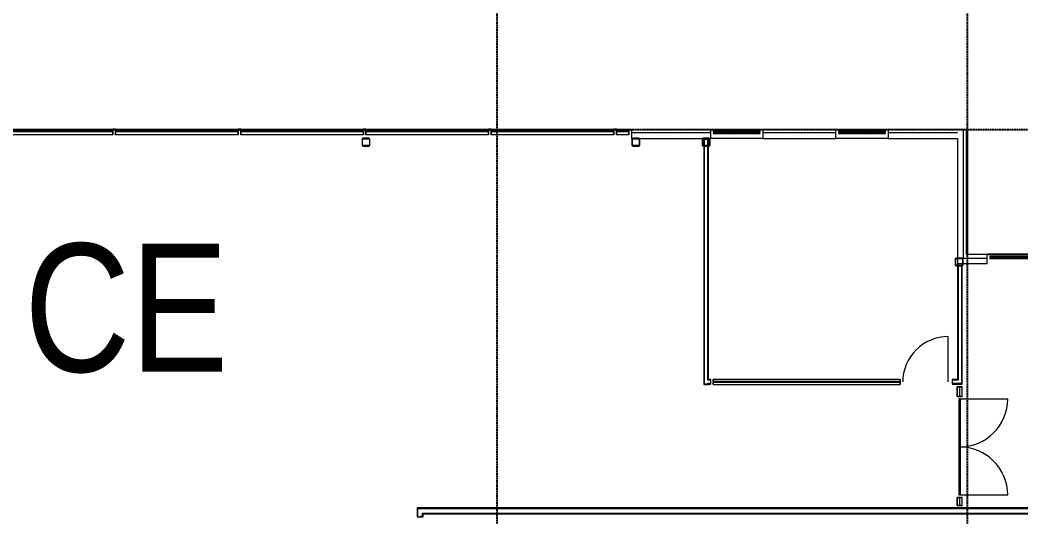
# Model space of a CAD drawing. Header units: millimetres. Extents: x -677815 to 476396, y -125373 to 39000.
# Drawn here: x 251845 to 271025, y 8770 to 18299 of the extents above; entities that cross this region are included whole.
import ezdxf

# ---------------------------------------------------------------- set-up
doc = ezdxf.new("R2010")
doc.units = ezdxf.units.MM
doc.linetypes.add('Xref building Toll$0$Grid Line', pattern=[22.225, 12.7, -3.175, 3.175, -3.175])
for name, color, linetype, lineweight in [('AM_BOR', 4, 'Continuous', 25), ('Xref building Toll$0$A-DOOR', 31, 'Continuous', 9), ('Xref building Toll$0$A-FLOR', 192, 'Continuous', 25), ('Xref building Toll$0$A-GLAZ-CURT', 52, 'Continuous', 9), ('Xref building Toll$0$A-GLAZ-CWMG', 51, 'Continuous', 9), ('Xref building Toll$0$A-WALL', 113, 'Continuous', 9), ('Xref building Toll$0$G-ANNO-TEXT', 40, 'Continuous', 35), ('Xref building Toll$0$S-COLS', 52, 'Continuous', 9)]:
    doc.layers.add(name, color=color, linetype=linetype, lineweight=lineweight)
doc.layers.add('Xref building Toll$0$S-GRID', color=8, linetype='Continuous')
doc.styles.add('Xref building Toll$0$Arial Narrow_1', font='ARIALN.TTF', dxfattribs={"height": 688.297872})

# ---------------------------------------------------------------- blocks, each defined once
blk = doc.blocks.new('Xref building Toll$0$Toll Grids')
at = {"layer": 'Xref building Toll$0$S-GRID', "linetype": 'Xref building Toll$0$Grid Line'}
for p, q in [((260988, -125373.3), (260988, 36031.5)), ((270000, -125373.3), (270000, 36031.5)), ((224843, 16200), (280997.7, 16200))]:
    blk.add_line(p, q, dxfattribs=at)
blk = doc.blocks.new('Xref building Toll$0$DOOR_CWall_SGlass 01 - DOOR_CWall_SGlass 01-1791587-MASTER GROUND FLOOR')
at = {"layer": 'Xref building Toll$0$A-DOOR'}
blk.add_line((-435, 0), (-435, -870), dxfattribs=at)
blk.add_arc((-435, 0), 870, 270, 0, dxfattribs=at)
blk = doc.blocks.new('Xref building Toll$0$System Panel - _SBA Glazing Office-1462483-MASTER GROUND FLOOR')
at = {"layer": 'Xref building Toll$0$A-GLAZ-CURT'}
for p, q in [((1791, 5), (-1791, 5)), ((-1791, 5), (-1791, -5)), ((-1791, 5), (-1791, 5)), ((1791, -5), (1791, 5)), ((1791, 5), (1791, 5)), ((-1791, -5), (1791, -5)), ((-1791, -5), (-1791, -5)), ((1791, -5), (1791, -5))]:
    blk.add_line(p, q, dxfattribs=at)
blk = doc.blocks.new('Xref building Toll$0$Rectangular Mullion - _SBA 50 x 100mm Office-1462482-MASTER GROUND FLOOR')
at = {"layer": 'Xref building Toll$0$A-GLAZ-CWMG'}
for p, q in [((273129, 151422), (273129, 151322)), ((273129, 151322), (273129, 151422)), ((273129, 151422), (273129, 151422)), ((276710, 151422), (273129, 151422)), ((273129, 151422), (276710, 151422)), ((276710, 151422), (276710, 151422)), ((276710, 151422), (276710, 151322)), ((276710, 151322), (276710, 151422)), ((273129, 151322), (273129, 151322)), ((273129, 151322), (276710, 151322)), ((273129, 151322), (276710, 151322)), ((276710, 151322), (276710, 151322))]:
    blk.add_line(p, q, dxfattribs=at)
blk = doc.blocks.new('Xref building Toll$0$IVS-CURTPAN-Double Glass - E10THK-I10THK-40mm-2107543-MASTER GROUND FLOOR')
at = {"layer": 'Xref building Toll$0$A-GLAZ-CURT'}
for p, q in [((117.5, -10), (-117.5, -10)), ((-117.5, -10), (-117.5, -20)), ((-117.5, -10), (-117.5, -10)), ((-117.5, -20), (117.5, -20)), ((-117.5, -20), (-117.5, -20)), ((117.5, -40), (-117.5, -40)), ((-117.5, -40), (-117.5, -50)), ((-117.5, -40), (-117.5, -40)), ((-117.5, -50), (117.5, -50)), ((-117.5, -50), (-117.5, -50)), ((117.5, -20), (117.5, -10)), ((117.5, -10), (117.5, -10)), ((117.5, -20), (117.5, -20)), ((117.5, -50), (117.5, -40)), ((117.5, -40), (117.5, -40)), ((117.5, -50), (117.5, -50))]:
    blk.add_line(p, q, dxfattribs=at)
blk = doc.blocks.new('Xref building Toll$0$IVS-CURTPAN-Double Glass - E10THK-I10THK-40mm-1893023-MASTER GROUND FLOOR')
at = {"layer": 'Xref building Toll$0$A-GLAZ-CURT'}
for p, q in [((1175, -10), (-1175, -10)), ((-1175, -10), (-1175, -20)), ((-1175, -10), (-1175, -10)), ((-1175, -20), (1175, -20)), ((-1175, -20), (-1175, -20)), ((1175, -40), (-1175, -40)), ((-1175, -40), (-1175, -50)), ((-1175, -40), (-1175, -40)), ((-1175, -50), (1175, -50)), ((-1175, -50), (-1175, -50)), ((1175, -20), (1175, -10)), ((1175, -10), (1175, -10)), ((1175, -20), (1175, -20)), ((1175, -50), (1175, -40)), ((1175, -40), (1175, -40)), ((1175, -50), (1175, -50))]:
    blk.add_line(p, q, dxfattribs=at)
blk = doc.blocks.new('Xref building Toll$0$Rectangular Mullion - _SBA 50 x 100mm Office-2107541-MASTER GROUND FLOOR')
at = {"layer": 'Xref building Toll$0$A-GLAZ-CWMG'}
for p, q in [((271274, 156212), (271274, 156212)), ((271274, 156212), (271274, 156112)), ((271274, 156112), (271274, 156212)), ((271274, 156212), (271509, 156212)), ((271509, 156212), (271274, 156212)), ((271509, 156212), (271509, 156112)), ((271509, 156112), (271509, 156212)), ((271509, 156212), (271509, 156212)), ((271274, 156112), (271274, 156112)), ((271509, 156112), (271274, 156112)), ((271509, 156112), (271274, 156112)), ((271509, 156112), (271509, 156112))]:
    blk.add_line(p, q, dxfattribs=at)
blk = doc.blocks.new('Xref building Toll$0$Rectangular Mullion - _SBA 50 x 100mm Office-1893016-MASTER GROUND FLOOR')
at = {"layer": 'Xref building Toll$0$A-GLAZ-CWMG'}
for p, q in [((268874, 156212), (268874, 156212)), ((268874, 156212), (268874, 156112)), ((268874, 156112), (268874, 156212)), ((268874, 156212), (271224, 156212)), ((271224, 156212), (268874, 156212)), ((271224, 156212), (271224, 156112)), ((271224, 156112), (271224, 156212)), ((271224, 156212), (271224, 156212)), ((268874, 156112), (268874, 156112)), ((271224, 156112), (268874, 156112)), ((271224, 156112), (268874, 156112)), ((271224, 156112), (271224, 156112))]:
    blk.add_line(p, q, dxfattribs=at)
blk = doc.blocks.new('Xref building Toll$0$IVS-CURTPAN-Double Glass - E10THK-I10THK-40mm-1893007-MASTER GROUND FLOOR')
at = {"layer": 'Xref building Toll$0$A-GLAZ-CURT'}
for p, q in [((1150, 50), (-1150, 50)), ((-1150, 50), (-1150, 40)), ((-1150, 40), (-1150, 50)), ((-1150, 50), (1150, 50)), ((-1150, 50), (-1150, 50)), ((-1150, 40), (1150, 40)), ((1150, 40), (-1150, 40)), ((-1150, 40), (-1150, 40)), ((1150, 20), (-1150, 20)), ((-1150, 20), (-1150, 10)), ((-1150, 10), (-1150, 20)), ((-1150, 20), (1150, 20)), ((-1150, 20), (-1150, 20)), ((-1150, 10), (1150, 10)), ((1150, 10), (-1150, 10)), ((-1150, 10), (-1150, 10)), ((1150, 40), (1150, 50)), ((1150, 50), (1150, 40)), ((1150, 50), (1150, 50)), ((1150, 40), (1150, 40)), ((1150, 10), (1150, 20)), ((1150, 20), (1150, 10)), ((1150, 20), (1150, 20)), ((1150, 10), (1150, 10))]:
    blk.add_line(p, q, dxfattribs=at)
blk = doc.blocks.new('Xref building Toll$0$IVS-CURTPAN-Double Glass - E10THK-I10THK-40mm-2190190-MASTER GROUND FLOOR')
at = {"layer": 'Xref building Toll$0$A-GLAZ-CURT'}
for p, q in [((450, 50), (-450, 50)), ((-450, 50), (-450, 40)), ((-450, 40), (450, 40)), ((450, 20), (-450, 20)), ((-450, 20), (-450, 10)), ((-450, 10), (450, 10)), ((450, 40), (450, 50)), ((450, 10), (450, 20))]:
    blk.add_line(p, q, dxfattribs=at)
blk = doc.blocks.new('Xref building Toll$0$System Panel - _SBA Glazing Office-1282256-MASTER GROUND FLOOR')
at = {"layer": 'Xref building Toll$0$A-GLAZ-CURT'}
for p, q in [((92, 5), (-92, 5)), ((-92, 5), (-92, -5)), ((-92, 5), (-92, 5)), ((92, -5), (92, 5)), ((92, 5), (92, 5)), ((-92, -5), (92, -5)), ((-92, -5), (-92, -5)), ((92, -5), (92, -5))]:
    blk.add_line(p, q, dxfattribs=at)
blk = doc.blocks.new('Xref building Toll$0$Rectangular Mullion - _SBA 50 x 100mm Office-1282253-MASTER GROUND FLOOR')
at = {"layer": 'Xref building Toll$0$A-GLAZ-CWMG'}
for p, q in [((277800, 151279), (277800, 151279)), ((277800, 151279), (277900, 151279)), ((277900, 151279), (277800, 151279)), ((277800, 151279), (277800, 151096)), ((277800, 151096), (277800, 151279)), ((277900, 151279), (277900, 151279)), ((277900, 151096), (277900, 151279)), ((277900, 151096), (277900, 151279)), ((277800, 151096), (277900, 151096)), ((277900, 151096), (277800, 151096)), ((277800, 151096), (277800, 151096)), ((277900, 151096), (277900, 151096))]:
    blk.add_line(p, q, dxfattribs=at)
blk = doc.blocks.new('Xref building Toll$0$DOOR_CWall_DGlass 02 - DOOR_CWall_DGlass 02-1791560-MASTER GROUND FLOOR')
at = {"layer": 'Xref building Toll$0$A-DOOR'}
for p, q in [((-920, 5), (-920, 920)), ((920, 0), (920, 920)), ((-845, 12.5), (-920, 12.5)), ((-920, 12.5), (-920, -12.5)), ((-920, 12.5), (-920, 12.5)), ((-920, 12.5), (-920, -12.5)), ((-920, 12.5), (-1.5875, 12.5)), ((-845, -12.5), (-845, 12.5)), ((-845, -12.5), (-845, 12.5)), ((-76.5875, 12.5), (-845, 12.5)), ((-845, 12.5), (-845, 12.5)), ((-76.5875, 12.5), (-76.5875, -12.5)), ((-1.5875, 12.5), (-76.5875, 12.5)), ((-76.5875, -12.5), (-76.5875, 12.5)), ((-76.5875, 12.5), (-76.5875, 12.5)), ((-1.5875, -12.5), (-1.5875, 12.5)), ((-1.5875, 12.5), (-1.5875, -12.5)), ((-1.5875, 12.5), (-1.5875, 12.5)), ((76.5875, 12.5), (1.5875, 12.5)), ((1.5875, 12.5), (1.5875, -12.5)), ((1.5875, 12.5), (920, 12.5)), ((1.5875, 12.5), (1.5875, 12.5)), ((1.5875, -12.5), (1.5875, 12.5)), ((76.5875, -12.5), (76.5875, 12.5)), ((845, 12.5), (76.5875, 12.5)), ((76.5875, 12.5), (76.5875, -12.5)), ((76.5875, 12.5), (76.5875, 12.5)), ((845, 12.5), (845, -12.5)), ((920, 12.5), (845, 12.5)), ((845, 12.5), (845, 12.5)), ((845, 12.5), (845, -12.5)), ((920, -12.5), (920, 12.5)), ((920, 12.5), (920, 12.5)), ((920, -12.5), (920, 12.5)), ((-920, -12.5), (-845, -12.5)), ((-1.5875, -12.5), (-920, -12.5)), ((-920, -12.5), (-920, -12.5)), ((-845, -12.5), (-845, -12.5)), ((-845, -12.5), (-76.5875, -12.5)), ((-76.5875, -12.5), (-1.5875, -12.5)), ((-76.5875, -12.5), (-76.5875, -12.5)), ((-1.5875, -12.5), (-1.5875, -12.5)), ((1.5875, -12.5), (76.5875, -12.5)), ((920, -12.5), (1.5875, -12.5)), ((1.5875, -12.5), (1.5875, -12.5)), ((76.5875, -12.5), (845, -12.5)), ((76.5875, -12.5), (76.5875, -12.5)), ((845, -12.5), (920, -12.5)), ((845, -12.5), (845, -12.5)), ((920, -12.5), (920, -12.5))]:
    blk.add_line(p, q, dxfattribs=at)
for centre, start, end in [((-920, 0), 0, 90), ((920, 0), 90, 180)]:
    blk.add_arc(centre, 920, start, end, dxfattribs=at)
blk = doc.blocks.new('Xref building Toll$0$System Panel - _SBA Glazing Office-2133358-MASTER GROUND FLOOR')
at = {"layer": 'Xref building Toll$0$A-GLAZ-CURT'}
for p, q in [((77, 5), (-77, 5)), ((-77, 5), (-77, -5)), ((-77, 5), (-77, 5)), ((77, -5), (77, 5)), ((77, 5), (77, 5)), ((-77, -5), (77, -5)), ((-77, -5), (-77, -5)), ((77, -5), (77, -5))]:
    blk.add_line(p, q, dxfattribs=at)
blk = doc.blocks.new('Xref building Toll$0$Rectangular Mullion - _SBA 50 x 100mm Office-2133357-MASTER GROUND FLOOR')
at = {"layer": 'Xref building Toll$0$A-GLAZ-CWMG'}
for p, q in [((277800, 149156), (277800, 149156)), ((277800, 149156), (277900, 149156)), ((277900, 149156), (277800, 149156)), ((277800, 149156), (277800, 149001)), ((277800, 149001), (277800, 149156)), ((277900, 149156), (277900, 149156)), ((277900, 149001), (277900, 149156)), ((277900, 149001), (277900, 149156)), ((277800, 149001), (277900, 149001)), ((277900, 149001), (277800, 149001)), ((277800, 149001), (277800, 149001)), ((277900, 149001), (277900, 149001))]:
    blk.add_line(p, q, dxfattribs=at)
blk = doc.blocks.new('Xref building Toll$0$Beca-34-S-SHS-Col_AU_NZ - 150x9_0 SHS-V251-MASTER GROUND FLOOR')
at = {"layer": 'Xref building Toll$0$S-COLS'}
h = blk.add_hatch(dxfattribs=at)
h.set_pattern_fill('FP_291', color=256, style=0, pattern_type=2)
h.set_pattern_definition([(225, (266474, 155969.5), (1257.236, -1257.236), []), (225, (266474, 154064.5), (1257.236, -1257.236), [])])
h.paths.add_polyline_path([(50, 75), (-53, 75), (-53, 66), (52, 66), (52, 75)], flags=0)
h.paths.add_polyline_path([(-75, 52), (-75, -53), (-66, -53), (-66, 52)], flags=0)
h.paths.add_polyline_path([(66, 52), (66, -53), (75, -53), (75, 52)], flags=0)
h.paths.add_polyline_path([(52, -66), (-53, -66), (-53, -75), (52, -75)], flags=0)
for p, q in [((-75, 52), (-75, -53)), ((-66, -53), (-66, 52)), ((52, 75), (-53, 75)), ((-53, 66), (52, 66)), ((66, 52), (66, -53)), ((75, -53), (75, 52)), ((52, -66), (-53, -66)), ((-53, -75), (52, -75))]:
    blk.add_line(p, q, dxfattribs=at)
for centre, radius, start, end in [((-53, 52), 22.5, 90, 180), ((-53, 52), 13.5, 90, 180), ((52, 52), 22.5, 360, 90), ((52, 52), 13.5, 0, 90), ((-53, -53), 22.5, 180, 270), ((-53, -53), 13.5, 180, 270), ((52, -53), 22.5, 270, 0), ((52, -53), 13.5, 270, 0)]:
    blk.add_arc(centre, radius, start, end, dxfattribs=at)
blk = doc.blocks.new('Xref building Toll$0$Beca-34-S-SHS-Col_AU_NZ - 150x9_0 SHS-V252-MASTER GROUND FLOOR')
at = {"layer": 'Xref building Toll$0$S-COLS'}
for p, q in [((-75, 52.5), (-75, -52.5)), ((-66, -52.5), (-66, 52.5)), ((52.5, 75), (-52.5, 75)), ((-52.5, 66), (52.5, 66)), ((66, 52.5), (66, -52.5)), ((75, -52.5), (75, 52.5)), ((52.5, -66), (-52.5, -66)), ((-52.5, -75), (52.5, -75))]:
    blk.add_line(p, q, dxfattribs=at)
for centre, radius, start, end in [((-52.5, 52.5), 22.5, 90, 180), ((-52.5, 52.5), 13.5, 90, 180), ((52.5, 52.5), 22.5, 360, 90), ((52.5, 52.5), 13.5, 0, 90), ((-52.5, -52.5), 22.5, 180, 270), ((-52.5, -52.5), 13.5, 180, 270), ((52.5, -52.5), 22.5, 270, 0), ((52.5, -52.5), 13.5, 270, 0)]:
    blk.add_arc(centre, radius, start, end, dxfattribs=at)
blk = doc.blocks.new('Xref building Toll$0$Beca-34-S-SHS-Col_AU_NZ - 150x9_0 SHS-V267-MASTER GROUND FLOOR')
at = {"layer": 'Xref building Toll$0$S-COLS'}
for p, q in [((-75, 52.5), (-75, -52.5)), ((-66, -52.5), (-66, 52.5)), ((52.5, 75), (-52.5, 75)), ((-52.5, 66), (52.5, 66)), ((66, 52.5), (66, -52.5)), ((75, -52.5), (75, 52.5)), ((52.5, -66), (-52.5, -66)), ((-52.5, -75), (52.5, -75))]:
    blk.add_line(p, q, dxfattribs=at)
for centre, radius, start, end in [((-52.5, 52.5), 22.5, 90, 180), ((-52.5, 52.5), 13.5, 90, 180), ((52.5, 52.5), 22.5, 360, 90), ((52.5, 52.5), 13.5, 0, 90), ((-52.5, -52.5), 22.5, 180, 270), ((-52.5, -52.5), 13.5, 180, 270), ((52.5, -52.5), 22.5, 270, 0), ((52.5, -52.5), 13.5, 270, 0)]:
    blk.add_arc(centre, radius, start, end, dxfattribs=at)
blk = doc.blocks.new('Xref building Toll$0$Beca-34-S-SHS-Col_AU_NZ - 150x9_0 SHS-2283974-MASTER GROUND FLOOR')
at = {"layer": 'Xref building Toll$0$S-COLS'}
h = blk.add_hatch(dxfattribs=at)
h.set_pattern_fill('FP_318', color=256, style=0, pattern_type=2)
h.set_pattern_definition([(45, (-271646.5, -155969.5), (-1257.236, 1257.236), []), (45, (-271646.5, -154064.5), (-1257.236, 1257.236), [])])
h.paths.add_polyline_path([(-53, -75), (52, -75), (52, -66), (-53, -66)], flags=0)
h.paths.add_polyline_path([(-75, -53), (-66, -53), (-66, 52), (-75, 52)], flags=0)
h.paths.add_polyline_path([(75, -53), (75, 52), (66, 52), (66, -53)], flags=0)
h.paths.add_polyline_path([(52, 66), (52, 73), (-53, 73), (-53, 66)], flags=0)
for p, q in [((-75, 52), (-75, -53)), ((-66, -53), (-66, 52)), ((52, 75), (-53, 75)), ((-53, 66), (52, 66)), ((66, 52), (66, -53)), ((75, -53), (75, 52)), ((52, -66), (-53, -66)), ((-53, -75), (52, -75))]:
    blk.add_line(p, q, dxfattribs=at)
for centre, radius, start, end in [((-53, 52), 22.5, 90, 180), ((-53, 52), 13.5, 90, 180), ((52, 52), 22.5, 360, 90), ((52, 52), 13.5, 0, 90), ((-53, -53), 22.5, 180, 270), ((-53, -53), 13.5, 180, 270), ((52, -53), 22.5, 270, 360), ((52, -53), 13.5, 270, 0)]:
    blk.add_arc(centre, radius, start, end, dxfattribs=at)
blk = doc.blocks.new('Xref building Toll$0$building block 28092016')
at = {"layer": 'Xref building Toll$0$A-FLOR'}
for p, q in [((976224, -655299), (976174, -655299)), ((978624, -655299), (978574, -655299)), ((981024, -655299), (980974, -655299)), ((983424, -655299), (983374, -655299)), ((985824, -655299), (985774, -655299)), ((992550, -655299), (992530, -655299)), ((992550, -657699), (992550, -655299)), ((995329, -657699), (992929, -657699))]:
    blk.add_line(p, q, dxfattribs=at)
at = {"layer": 'Xref building Toll$0$A-WALL', "lineweight": 18}
for p, q in [((986039, -655299), (986109, -655299)), ((986109, -655299), (986109, -655469)), ((987629, -655299), (986349, -655299)), ((987629, -655469), (987629, -655299)), ((990029, -655299), (988629, -655299)), ((988629, -655299), (988629, -655469)), ((990029, -655469), (990029, -655299)), ((992530, -655299), (991029, -655299)), ((991029, -655299), (991029, -655469)), ((992530, -657699), (992530, -655299)), ((986109, -655469), (987629, -655469)), ((987497, -655476), (987497, -660190)), ((987587, -655476), (987497, -655476)), ((987587, -660093), (987587, -655476)), ((988629, -655469), (990029, -655469)), ((991029, -655469), (992360, -655469)), ((992360, -655469), (992360, -660093)), ((992450, -657869), (992929, -657869)), ((992450, -660183), (992450, -657869)), ((992929, -657699), (992530, -657699)), ((992929, -657869), (992929, -657699)), ((987629, -660093), (987587, -660093)), ((987629, -660183), (987629, -660093)), ((992360, -660093), (992255, -660093)), ((992255, -660093), (992255, -660183)), ((987497, -660190), (987587, -660190)), ((987587, -660190), (987587, -660183)), ((987587, -660183), (987629, -660183)), ((992255, -660183), (992450, -660183)), ((998645, -662551), (982002, -662551)), ((982002, -662551), (982002, -662729)), ((982120, -662669), (998680, -662669)), ((982120, -662729), (982120, -662669)), ((982002, -662729), (982120, -662729))]:
    blk.add_line(p, q, dxfattribs=at)
at = {"layer": 'Xref building Toll$0$A-WALL'}
for p, q in [((987629, -655364), (986109, -655364)), ((987629, -655299), (988629, -655299)), ((990029, -655364), (988629, -655364)), ((990029, -655299), (991029, -655299)), ((992360, -655364), (991029, -655364)), ((992465, -655299), (992465, -657764)), ((987510, -660177), (987510, -655489)), ((987574, -655489), (987510, -655489)), ((987574, -660106), (987574, -655489)), ((988629, -655469), (987629, -655469)), ((991029, -655469), (990029, -655469)), ((992373, -657869), (992437, -657869)), ((992373, -657869), (992373, -660106)), ((992437, -657869), (992437, -660170)), ((992465, -657764), (992929, -657764)), ((987510, -660177), (987574, -660177)), ((987629, -660106), (987574, -660106)), ((987574, -660177), (987574, -660170)), ((987629, -660170), (987574, -660170)), ((992373, -660106), (992255, -660106)), ((992437, -660170), (992255, -660170)), ((982015, -662564), (998680, -662564)), ((982015, -662729), (982015, -662564)), ((982107, -662656), (998680, -662656)), ((982107, -662716), (982107, -662656)), ((982061, -662716), (982061, -662729)), ((982061, -662716), (982107, -662716))]:
    blk.add_line(p, q, dxfattribs=at)
at = {"layer": 'Xref building Toll$0$A-DOOR'}
for name, p, rotation in [('Xref building Toll$0$DOOR_CWall_SGlass 01 - DOOR_CWall_SGlass 01-1791587-MASTER GROUND FLOOR', (991745, -660140), 180), ('Xref building Toll$0$DOOR_CWall_DGlass 02 - DOOR_CWall_DGlass 02-1791560-MASTER GROUND FLOOR', (992400, -661386), 270)]:
    blk.add_blockref(name, p, dxfattribs=dict(at, rotation=rotation))
at = {"layer": 'Xref building Toll$0$A-GLAZ-CURT'}
for name, p, rotation in [('Xref building Toll$0$IVS-CURTPAN-Double Glass - E10THK-I10THK-40mm-1893023-MASTER GROUND FLOOR', (974999, -655349), 180), ('Xref building Toll$0$IVS-CURTPAN-Double Glass - E10THK-I10THK-40mm-1893023-MASTER GROUND FLOOR', (977399, -655349), 180), ('Xref building Toll$0$IVS-CURTPAN-Double Glass - E10THK-I10THK-40mm-1893023-MASTER GROUND FLOOR', (979799, -655349), 180), ('Xref building Toll$0$IVS-CURTPAN-Double Glass - E10THK-I10THK-40mm-1893023-MASTER GROUND FLOOR', (982199, -655349), 180), ('Xref building Toll$0$IVS-CURTPAN-Double Glass - E10THK-I10THK-40mm-1893023-MASTER GROUND FLOOR', (984599, -655349), 180), ('Xref building Toll$0$IVS-CURTPAN-Double Glass - E10THK-I10THK-40mm-2107543-MASTER GROUND FLOOR', (985941, -655349), 180), ('Xref building Toll$0$System Panel - _SBA Glazing Office-1462483-MASTER GROUND FLOOR', (989469, -660140), 180), ('Xref building Toll$0$System Panel - _SBA Glazing Office-1282256-MASTER GROUND FLOOR', (992400, -660325), 270), ('Xref building Toll$0$System Panel - _SBA Glazing Office-2133358-MASTER GROUND FLOOR', (992400, -662433), 270)]:
    blk.add_blockref(name, p, dxfattribs=dict(at, rotation=rotation))
for name, p in [('Xref building Toll$0$IVS-CURTPAN-Double Glass - E10THK-I10THK-40mm-2190190-MASTER GROUND FLOOR', (988129, -655384)), ('Xref building Toll$0$IVS-CURTPAN-Double Glass - E10THK-I10THK-40mm-2190190-MASTER GROUND FLOOR', (990529, -655384)), ('Xref building Toll$0$IVS-CURTPAN-Double Glass - E10THK-I10THK-40mm-1893007-MASTER GROUND FLOOR', (994129, -657784))]:
    blk.add_blockref(name, p, dxfattribs=at)
at = {"layer": 'Xref building Toll$0$A-GLAZ-CWMG'}
for name, p in [('Xref building Toll$0$Rectangular Mullion - _SBA 50 x 100mm Office-1893016-MASTER GROUND FLOOR', (704950, -811512)), ('Xref building Toll$0$Rectangular Mullion - _SBA 50 x 100mm Office-1893016-MASTER GROUND FLOOR', (707350, -811512)), ('Xref building Toll$0$Rectangular Mullion - _SBA 50 x 100mm Office-1893016-MASTER GROUND FLOOR', (709750, -811512)), ('Xref building Toll$0$Rectangular Mullion - _SBA 50 x 100mm Office-1893016-MASTER GROUND FLOOR', (712150, -811512)), ('Xref building Toll$0$Rectangular Mullion - _SBA 50 x 100mm Office-1893016-MASTER GROUND FLOOR', (714550, -811512)), ('Xref building Toll$0$Rectangular Mullion - _SBA 50 x 100mm Office-2107541-MASTER GROUND FLOOR', (714550, -811512)), ('Xref building Toll$0$Rectangular Mullion - _SBA 50 x 100mm Office-1462482-MASTER GROUND FLOOR', (714550, -811512)), ('Xref building Toll$0$Rectangular Mullion - _SBA 50 x 100mm Office-1282253-MASTER GROUND FLOOR', (714550, -811512)), ('Xref building Toll$0$Rectangular Mullion - _SBA 50 x 100mm Office-2133357-MASTER GROUND FLOOR', (714550, -811512))]:
    blk.add_blockref(name, p, dxfattribs=at)
at = {"layer": 'Xref building Toll$0$S-COLS', "rotation": 180}
for name, p in [('Xref building Toll$0$Beca-34-S-SHS-Col_AU_NZ - 150x9_0 SHS-V251-MASTER GROUND FLOOR', (981024, -655542)), ('Xref building Toll$0$Beca-34-S-SHS-Col_AU_NZ - 150x9_0 SHS-V252-MASTER GROUND FLOOR', (987542, -655542)), ('Xref building Toll$0$Beca-34-S-SHS-Col_AU_NZ - 150x9_0 SHS-V267-MASTER GROUND FLOOR', (992390, -657839))]:
    blk.add_blockref(name, p, dxfattribs=at)
at = {"layer": 'Xref building Toll$0$S-COLS'}
blk.add_blockref('Xref building Toll$0$Beca-34-S-SHS-Col_AU_NZ - 150x9_0 SHS-2283974-MASTER GROUND FLOOR', (986196, -655542), dxfattribs=at)
at = {"layer": 'Xref building Toll$0$G-ANNO-TEXT', "color": 7, "insert": (968062, -657486), "char_height": 2458.2, "width": 12360, "attachment_point": 1, "line_spacing_factor": 0.968573, "style": 'Xref building Toll$0$Arial Narrow_1'}
blk.add_mtext('OFFICE', dxfattribs=at)
blk = doc.blocks.new('Xref building Toll')
for name, p in [('Xref building Toll$0$Toll Grids', (0, 0)), ('Xref building Toll$0$building block 28092016', (-722550, 671499))]:
    blk.add_blockref(name, p)

msp = doc.modelspace()

# ---------------------------------------------------------------- block references
at = {"layer": 'AM_BOR'}
msp.add_blockref('Xref building Toll', (0, 0), dxfattribs=at)

doc.saveas('drawing.dxf')
